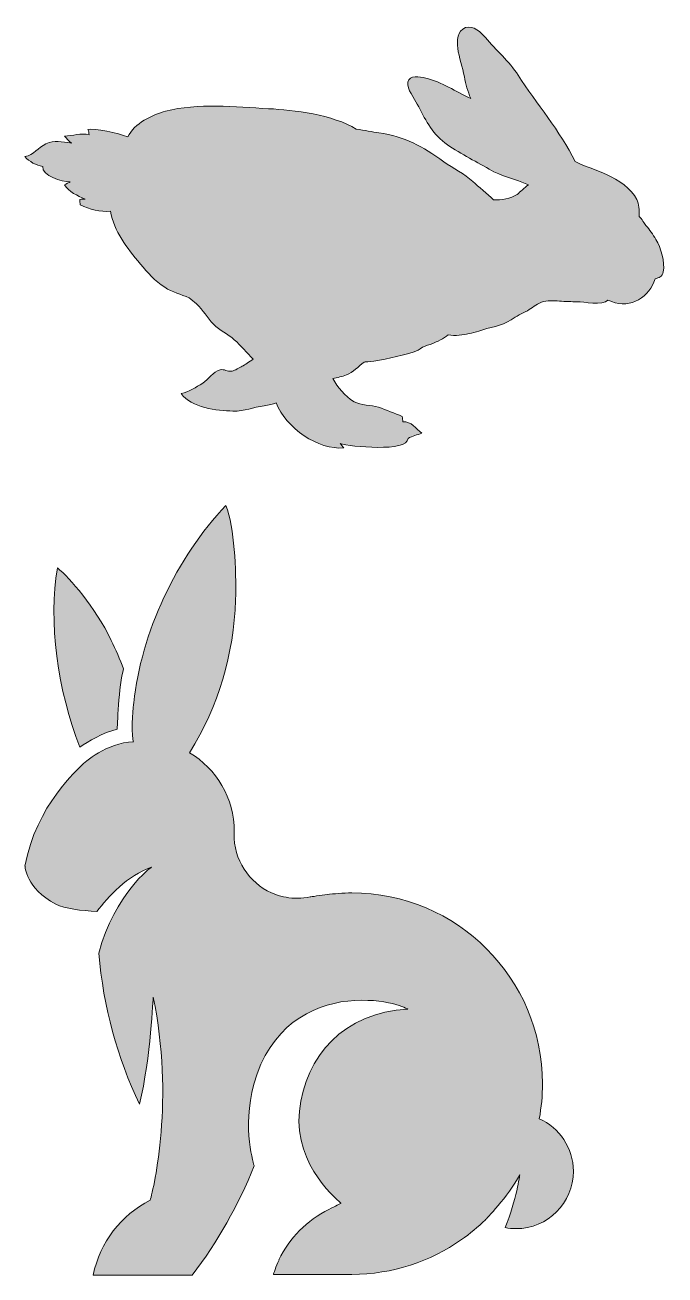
# Model space of a CAD drawing. Header units: inches. Extents: x -2 to 737, y -1000 to -384.
# Drawn here: x 0 to 75.1, y -790.5 to -643.9 of the extents above; entities that cross this region are included whole.
import ezdxf

# ---------------------------------------------------------------- set-up
doc = ezdxf.new("R2010")
doc.units = ezdxf.units.IN
doc.header["$MEASUREMENT"] = 0
doc.layers.add('Layer 1', color=7, linetype='Continuous')

# ---------------------------------------------------------------- blocks, each defined once
blk = doc.blocks.new('block 13')
at = {"layer": 'Layer 1', "true_color": 0x231f20}
h = blk.add_hatch(color=179, dxfattribs=at)
h.dxf.hatch_style = 2
edge = h.paths.add_edge_path()
edge.add_spline(control_points=[(6.42, -728.6), (3.84, -722.08), (2.72, -713.76), (3.81, -707.61), (5.29, -708.79), (8.15, -712.12), (10.12, -716.1), (10.66, -717.19), (11.14, -718.31), (11.56, -719.44), (10.99, -721.26), (10.81, -726.5), (10.81, -726.5), (9.1, -726.93), (7.39, -727.95), (6.42, -728.6)], knot_values=[0, 0, 0, 0, 1, 1, 1, 2, 2, 2, 3, 3, 3, 4, 4, 4, 5, 5, 5, 5], degree=3, periodic=1)
edge = h.paths.add_edge_path()
edge.add_spline(control_points=[(60.31, -772.19), (60.56, -770.85), (60.69, -769.48), (60.69, -768.07), (60.69, -755.72), (50.68, -745.71), (38.33, -745.71), (37.36, -745.71), (36.12, -745.81), (35.45, -745.89), (34.78, -745.97), (33.46, -746.18), (33.46, -746.18), (32.98, -746.29), (32.47, -746.34), (31.95, -746.34), (31.05, -746.34), (30.19, -746.18), (29.4, -745.89), (26.67, -744.89), (24.69, -742.34), (24.53, -739.31), (24.52, -739.31), (24.55, -738.78), (24.55, -738.52), (24.55, -734.61), (22.44, -731.12), (19.29, -729.28), (22.73, -723.78), (24.49, -717.69), (24.69, -711.38), (24.81, -707.66), (24.54, -702.94), (23.57, -700.28), (17.79, -706.26), (13.56, -715.37), (12.77, -723.41), (12.72, -723.74), (12.39, -726.15), (12.7, -727.96), (12.7, -727.96), (12.71, -727.97), (12.71, -727.99), (9.6, -728.07), (6.92, -730.44), (6.64, -730.76), (6.37, -731.07), (1.25, -735.46), (0, -742.56), (0, -742.56), (0.07, -745.16), (3.62, -747.02), (4.66, -747.57), (6.63, -747.79), (8.43, -747.88), (9.73, -746.18), (12.04, -743.66), (14.83, -742.68), (14.83, -742.68), (10.51, -745.78), (8.65, -752.79), (9.19, -759.08), (10.85, -765.04), (13.42, -770.49), (14.78, -764.96), (15.03, -757.92), (15.03, -757.92), (17.53, -769.77), (15.14, -780.28), (14.67, -781.74), (11.28, -783.47), (8.78, -786.67), (8, -790.51), (8, -790.51), (19.62, -790.51), (19.62, -790.51), (22.58, -786.62), (25.04, -782.32), (26.87, -777.71), (26.89, -777.72), (25.42, -773.35), (26.84, -768.15), (28.7, -761.34), (33.61, -758.83), (37.86, -758.39), (42.43, -757.92), (44.89, -759.33), (44.89, -759.33), (37.35, -759.72), (32.9, -764.85), (32.19, -771.3), (31.48, -777.76), (37.07, -782.09), (37.07, -782.09), (36.97, -782.1), (36.41, -782.44), (35.62, -782.82), (35.63, -782.82), (35.63, -782.82), (35.63, -782.82), (35.63, -782.82), (35.63, -782.82), (35.63, -782.83), (33.08, -784.08), (31.01, -786.17), (29.78, -788.73), (29.78, -788.73), (29.79, -788.74), (29.79, -788.74), (29.43, -789.47), (29.14, -790.43), (29.14, -790.43), (29.14, -790.43), (38.33, -790.43), (38.33, -790.43), (38.33, -790.43), (38.33, -790.43), (38.33, -790.43), (38.33, -790.43), (38.33, -790.43), (38.33, -790.43), (43.12, -790.43), (47.55, -788.92), (51.19, -786.36), (52.19, -785.66), (53.12, -784.88), (53.99, -784.03), (53.99, -784.03), (53.99, -784.03), (53.99, -784.03), (53.99, -784.03), (53.99, -784.03), (53.99, -784.03), (53.99, -784.03), (56.64, -781.36), (58.02, -778.76), (58.02, -778.76), (57.66, -781.66), (56.3, -784.95), (56.72, -785.03), (57.14, -785.07), (57.58, -785.07), (61.3, -785.07), (64.31, -782.06), (64.31, -778.34), (64.31, -775.6), (62.67, -773.24), (60.31, -772.19)], knot_values=[0, 0, 0, 0, 1, 1, 1, 2, 2, 2, 3, 3, 3, 4, 4, 4, 5, 5, 5, 6, 6, 6, 7, 7, 7, 8, 8, 8, 9, 9, 9, 10, 10, 10, 11, 11, 11, 12, 12, 12, 13, 13, 13, 14, 14, 14, 15, 15, 15, 16, 16, 16, 17, 17, 17, 18, 18, 18, 19, 19, 19, 20, 20, 20, 21, 21, 21, 22, 22, 22, 23, 23, 23, 24, 24, 24, 25, 25, 25, 26, 26, 26, 27, 27, 27, 28, 28, 28, 29, 29, 29, 30, 30, 30, 31, 31, 31, 32, 32, 32, 33, 33, 33, 34, 34, 34, 35, 35, 35, 36, 36, 36, 37, 37, 37, 38, 38, 38, 39, 39, 39, 40, 40, 40, 41, 41, 41, 42, 42, 42, 43, 43, 43, 44, 44, 44, 45, 45, 45, 46, 46, 46, 47, 47, 47, 48, 48, 48, 49, 49, 49, 49], degree=3, periodic=1)
at = {"layer": 'Layer 1', "lineweight": 0}
for points, knots in [([(60.31, -772.19), (60.56, -770.85), (60.69, -769.48), (60.69, -768.07), (60.69, -755.72), (50.68, -745.71), (38.33, -745.71), (37.36, -745.71), (36.12, -745.81), (35.45, -745.89), (34.78, -745.97), (33.46, -746.18), (33.46, -746.18), (32.98, -746.29), (32.47, -746.34), (31.95, -746.34), (31.05, -746.34), (30.19, -746.18), (29.4, -745.89), (26.67, -744.89), (24.69, -742.34), (24.53, -739.31), (24.52, -739.31), (24.55, -738.78), (24.55, -738.52), (24.55, -734.61), (22.44, -731.12), (19.29, -729.28), (22.73, -723.78), (24.49, -717.69), (24.69, -711.38), (24.81, -707.66), (24.54, -702.94), (23.57, -700.28), (17.79, -706.26), (13.56, -715.37), (12.77, -723.41), (12.72, -723.74), (12.39, -726.15), (12.7, -727.96), (12.7, -727.96), (12.71, -727.97), (12.71, -727.99), (9.6, -728.07), (6.92, -730.44), (6.64, -730.76), (6.37, -731.07), (1.25, -735.46), (0, -742.56), (0, -742.56), (0.07, -745.16), (3.62, -747.02), (4.66, -747.57), (6.63, -747.79), (8.43, -747.88), (9.73, -746.18), (12.04, -743.66), (14.83, -742.68), (14.83, -742.68), (10.51, -745.78), (8.65, -752.79), (9.19, -759.08), (10.85, -765.04), (13.42, -770.49), (14.78, -764.96), (15.03, -757.92), (15.03, -757.92), (17.53, -769.77), (15.14, -780.28), (14.67, -781.74), (11.28, -783.47), (8.78, -786.67), (8, -790.51), (8, -790.51), (19.62, -790.51), (19.62, -790.51), (22.58, -786.62), (25.04, -782.32), (26.87, -777.71), (26.89, -777.72), (25.42, -773.35), (26.84, -768.15), (28.7, -761.34), (33.61, -758.83), (37.86, -758.39), (42.43, -757.92), (44.89, -759.33), (44.89, -759.33), (37.35, -759.72), (32.9, -764.85), (32.19, -771.3), (31.48, -777.76), (37.07, -782.09), (37.07, -782.09), (36.97, -782.1), (36.41, -782.44), (35.62, -782.82), (35.63, -782.82), (35.63, -782.82), (35.63, -782.82), (35.63, -782.82), (35.63, -782.82), (35.63, -782.83), (33.08, -784.08), (31.01, -786.17), (29.78, -788.73), (29.78, -788.73), (29.79, -788.74), (29.79, -788.74), (29.43, -789.47), (29.14, -790.43), (29.14, -790.43), (29.14, -790.43), (38.33, -790.43), (38.33, -790.43), (38.33, -790.43), (38.33, -790.43), (38.33, -790.43), (38.33, -790.43), (38.33, -790.43), (38.33, -790.43), (43.12, -790.43), (47.55, -788.92), (51.19, -786.36), (52.19, -785.66), (53.12, -784.88), (53.99, -784.03), (53.99, -784.03), (53.99, -784.03), (53.99, -784.03), (53.99, -784.03), (53.99, -784.03), (53.99, -784.03), (53.99, -784.03), (56.64, -781.36), (58.02, -778.76), (58.02, -778.76), (57.66, -781.66), (56.3, -784.95), (56.72, -785.03), (57.14, -785.07), (57.58, -785.07), (61.3, -785.07), (64.31, -782.06), (64.31, -778.34), (64.31, -775.6), (62.67, -773.24), (60.31, -772.19)], [0, 0, 0, 0, 1, 1, 1, 2, 2, 2, 3, 3, 3, 4, 4, 4, 5, 5, 5, 6, 6, 6, 7, 7, 7, 8, 8, 8, 9, 9, 9, 10, 10, 10, 11, 11, 11, 12, 12, 12, 13, 13, 13, 14, 14, 14, 15, 15, 15, 16, 16, 16, 17, 17, 17, 18, 18, 18, 19, 19, 19, 20, 20, 20, 21, 21, 21, 22, 22, 22, 23, 23, 23, 24, 24, 24, 25, 25, 25, 26, 26, 26, 27, 27, 27, 28, 28, 28, 29, 29, 29, 30, 30, 30, 31, 31, 31, 32, 32, 32, 33, 33, 33, 34, 34, 34, 35, 35, 35, 36, 36, 36, 37, 37, 37, 38, 38, 38, 39, 39, 39, 40, 40, 40, 41, 41, 41, 42, 42, 42, 43, 43, 43, 44, 44, 44, 45, 45, 45, 46, 46, 46, 47, 47, 47, 48, 48, 48, 49, 49, 49, 49]), ([(6.42, -728.6), (3.84, -722.08), (2.72, -713.76), (3.81, -707.61), (5.29, -708.79), (8.15, -712.12), (10.12, -716.1), (10.66, -717.19), (11.14, -718.31), (11.56, -719.44), (10.99, -721.26), (10.81, -726.5), (10.81, -726.5), (9.1, -726.93), (7.39, -727.95), (6.42, -728.6)], [0, 0, 0, 0, 1, 1, 1, 2, 2, 2, 3, 3, 3, 4, 4, 4, 5, 5, 5, 5])]:
    blk.add_open_spline(points, degree=3, knots=knots, dxfattribs=at)

msp = doc.modelspace()

# ---------------------------------------------------------------- hatches: boundary and pattern name
at = {"layer": 'Layer 1', "true_color": 0x010101}
h = msp.add_hatch(color=178, dxfattribs=at)
h.dxf.hatch_style = 2
edge = h.paths.add_edge_path()
edge.add_spline(control_points=[(0, -659.38), (1.05, -659.14), (1.49, -658.35), (2.45, -657.88), (3.46, -657.38), (4.29, -657.66), (5.44, -657.79), (5.11, -657.58), (4.88, -657.19), (4.62, -656.97), (5.66, -656.94), (6.49, -656.58), (7.54, -656.82), (7.48, -656.66), (7.47, -656.37), (7.38, -656.18), (8.09, -656.09), (10.98, -656.58), (12.05, -657.07), (12.84, -655.46), (14.9, -654.48), (16.49, -654.06), (20.28, -653.06), (24.67, -653.55), (28.56, -653.76), (31.51, -653.91), (36.12, -654.44), (38.85, -656.17), (39.8, -656.26), (40.78, -656.49), (41.5, -656.59), (44.59, -657.05), (46.58, -658.16), (49.1, -659.98), (50.22, -660.78), (51.51, -661.36), (52.54, -662.31), (53.17, -662.9), (54.26, -663.73), (54.94, -664.45), (55.88, -664.47), (56.94, -664.36), (57.72, -663.8), (58.08, -663.54), (58.55, -663.03), (59.05, -662.68), (57.53, -662.01), (55.89, -661.72), (54.43, -660.85), (52.74, -659.84), (50.79, -658.94), (49.24, -657.76), (47.64, -656.54), (46.89, -654.91), (46.01, -653.24), (45.65, -652.56), (44.77, -651.46), (44.91, -650.65), (45.07, -649.76), (46.29, -650), (46.99, -650.17), (48.87, -650.62), (50.52, -651.76), (52.27, -652.57), (51.93, -651.74), (51.7, -650.91), (51.53, -650.02), (51.32, -648.89), (50.9, -647.78), (50.75, -646.65), (50.64, -645.85), (50.66, -644.58), (51.68, -644.25), (52.64, -643.95), (53.47, -644.82), (53.99, -645.42), (55.24, -646.89), (56.78, -648.22), (57.83, -649.83), (60, -653.17), (62.75, -656.38), (64.52, -659.94), (65.7, -660.59), (67.09, -660.92), (68.29, -661.51), (69.5, -662.1), (71.16, -663.12), (71.76, -664.39), (71.99, -664.89), (72.07, -665.7), (72.03, -666.38), (72.33, -666.7), (72.63, -667.23), (72.82, -667.45), (73.27, -667.96), (73.64, -668.5), (74, -669.09), (74.56, -670.01), (75.06, -671.8), (74.86, -672.88), (74.74, -673.5), (74.34, -673.59), (73.89, -673.69), (73.3, -675.83), (71.04, -677.23), (68.8, -676.38), (68.66, -676.33), (68.51, -676.27), (68.36, -676.2), (67.81, -676.86), (65.37, -676.41), (64.81, -676.39), (64.07, -676.38), (63.39, -676.39), (62.67, -676.32), (62.01, -676.26), (61.21, -676.22), (60.57, -676.45), (59.92, -676.69), (59.52, -677.13), (58.92, -677.44), (58.24, -677.8), (57.63, -678.07), (57, -678.51), (55.93, -679.27), (54.43, -679.39), (53.21, -679.83), (52.49, -680.09), (51.68, -680.21), (50.93, -680.33), (50.49, -680.39), (50.05, -680.33), (49.62, -680.28), (49.18, -680.72), (48.25, -681.09), (47.82, -681.29), (47.43, -681.46), (47.01, -681.52), (46.63, -681.73), (46.24, -681.95), (45.96, -682.19), (45.52, -682.31), (43.8, -682.79), (42.02, -683.25), (40.22, -683.42), (40.08, -683.44), (39.93, -683.45), (39.78, -683.46), (39.08, -684), (38.47, -684.66), (37.7, -684.97), (37.19, -685.17), (36.65, -685.28), (36.09, -685.38), (36.72, -686.45), (37.44, -687.43), (38.6, -688.11), (39.39, -688.56), (40.57, -688.48), (41.47, -688.77), (42.38, -689.06), (43.33, -689.5), (44.25, -689.84), (44.25, -690.03), (44.33, -690.28), (44.33, -690.48), (45.3, -690.4), (45.85, -691.25), (46.54, -691.82), (46.03, -692), (45.41, -692.11), (44.92, -692.43), (44.89, -694.05), (38.12, -693.39), (36.96, -693.02), (37.11, -693.16), (37.22, -693.37), (37.38, -693.52), (34.44, -693.83), (30.58, -691.17), (29.47, -688.26), (29.05, -688.39), (28.6, -688.5), (28.03, -688.58), (26.75, -688.75), (25.77, -689.26), (24.38, -689.21), (22.49, -689.16), (19.52, -688.84), (18.32, -687.17), (19.26, -686.92), (20.04, -686.44), (20.84, -685.93), (21.5, -685.51), (22.09, -684.56), (22.87, -684.38), (23.4, -684.25), (23.68, -684.62), (24.28, -684.52), (24.63, -684.46), (25.15, -684.12), (25.47, -683.96), (25.78, -683.8), (26.29, -683.43), (26.77, -683.12), (26.04, -682.38), (25.33, -681.54), (24.55, -680.84), (23.76, -680.15), (22.85, -679.79), (22.1, -679.01), (21.39, -678.29), (20.9, -677.37), (20.11, -676.64), (19.83, -676.38), (19.53, -676.15), (19.25, -675.92), (18.29, -675.55), (17.29, -675.27), (16.39, -674.7), (15.22, -673.94), (14.4, -673.01), (13.53, -671.97), (11.93, -670.06), (10.46, -668.16), (10.02, -665.78), (8.8, -665.88), (7.6, -665.56), (6.46, -665.03), (6.47, -664.82), (6.39, -664.61), (6.43, -664.39), (6.63, -664.38), (6.83, -664.35), (7.04, -664.35), (6.18, -663.98), (5.12, -663.5), (4.63, -662.68), (4.79, -662.62), (5.19, -662.37), (5.28, -662.35), (4.36, -662.28), (1.93, -661.68), (2.08, -660.52), (1.32, -660.43), (0.48, -659.95), (0, -659.38)], knot_values=[0, 0, 0, 0, 1, 1, 1, 2, 2, 2, 3, 3, 3, 4, 4, 4, 5, 5, 5, 6, 6, 6, 7, 7, 7, 8, 8, 8, 9, 9, 9, 10, 10, 10, 11, 11, 11, 12, 12, 12, 13, 13, 13, 14, 14, 14, 15, 15, 15, 16, 16, 16, 17, 17, 17, 18, 18, 18, 19, 19, 19, 20, 20, 20, 21, 21, 21, 22, 22, 22, 23, 23, 23, 24, 24, 24, 25, 25, 25, 26, 26, 26, 27, 27, 27, 28, 28, 28, 29, 29, 29, 30, 30, 30, 31, 31, 31, 32, 32, 32, 33, 33, 33, 34, 34, 34, 35, 35, 35, 36, 36, 36, 37, 37, 37, 38, 38, 38, 39, 39, 39, 40, 40, 40, 41, 41, 41, 42, 42, 42, 43, 43, 43, 44, 44, 44, 45, 45, 45, 46, 46, 46, 47, 47, 47, 48, 48, 48, 49, 49, 49, 50, 50, 50, 51, 51, 51, 52, 52, 52, 53, 53, 53, 54, 54, 54, 55, 55, 55, 56, 56, 56, 57, 57, 57, 58, 58, 58, 59, 59, 59, 60, 60, 60, 61, 61, 61, 62, 62, 62, 63, 63, 63, 64, 64, 64, 65, 65, 65, 66, 66, 66, 67, 67, 67, 68, 68, 68, 69, 69, 69, 70, 70, 70, 71, 71, 71, 72, 72, 72, 73, 73, 73, 74, 74, 74, 75, 75, 75, 76, 76, 76, 77, 77, 77, 78, 78, 78, 79, 79, 79, 80, 80, 80, 81, 81, 81, 82, 82, 82, 82], degree=3, periodic=1)

# ---------------------------------------------------------------- linework, layer by layer
at = {"layer": 'Layer 1', "lineweight": 0}
msp.add_open_spline([(0, -659.38), (1.05, -659.14), (1.49, -658.35), (2.45, -657.88), (3.46, -657.38), (4.29, -657.66), (5.44, -657.79), (5.11, -657.58), (4.88, -657.19), (4.62, -656.97), (5.66, -656.94), (6.49, -656.58), (7.54, -656.82), (7.48, -656.66), (7.47, -656.37), (7.38, -656.18), (8.09, -656.09), (10.98, -656.58), (12.05, -657.07), (12.84, -655.46), (14.9, -654.48), (16.49, -654.06), (20.28, -653.06), (24.67, -653.55), (28.56, -653.76), (31.51, -653.91), (36.12, -654.44), (38.85, -656.17), (39.8, -656.26), (40.78, -656.49), (41.5, -656.59), (44.59, -657.05), (46.58, -658.16), (49.1, -659.98), (50.22, -660.78), (51.51, -661.36), (52.54, -662.31), (53.17, -662.9), (54.26, -663.73), (54.94, -664.45), (55.88, -664.47), (56.94, -664.36), (57.72, -663.8), (58.08, -663.54), (58.55, -663.03), (59.05, -662.68), (57.53, -662.01), (55.89, -661.72), (54.43, -660.85), (52.74, -659.84), (50.79, -658.94), (49.24, -657.76), (47.64, -656.54), (46.89, -654.91), (46.01, -653.24), (45.65, -652.56), (44.77, -651.46), (44.91, -650.65), (45.07, -649.76), (46.29, -650), (46.99, -650.17), (48.87, -650.62), (50.52, -651.76), (52.27, -652.57), (51.93, -651.74), (51.7, -650.91), (51.53, -650.02), (51.32, -648.89), (50.9, -647.78), (50.75, -646.65), (50.64, -645.85), (50.66, -644.58), (51.68, -644.25), (52.64, -643.95), (53.47, -644.82), (53.99, -645.42), (55.24, -646.89), (56.78, -648.22), (57.83, -649.83), (60, -653.17), (62.75, -656.38), (64.52, -659.94), (65.7, -660.59), (67.09, -660.92), (68.29, -661.51), (69.5, -662.1), (71.16, -663.12), (71.76, -664.39), (71.99, -664.89), (72.07, -665.7), (72.03, -666.38), (72.33, -666.7), (72.63, -667.23), (72.82, -667.45), (73.27, -667.96), (73.64, -668.5), (74, -669.09), (74.56, -670.01), (75.06, -671.8), (74.86, -672.88), (74.74, -673.5), (74.34, -673.59), (73.89, -673.69), (73.3, -675.83), (71.04, -677.23), (68.8, -676.38), (68.66, -676.33), (68.51, -676.27), (68.36, -676.2), (67.81, -676.86), (65.37, -676.41), (64.81, -676.39), (64.07, -676.38), (63.39, -676.39), (62.67, -676.32), (62.01, -676.26), (61.21, -676.22), (60.57, -676.45), (59.92, -676.69), (59.52, -677.13), (58.92, -677.44), (58.24, -677.8), (57.63, -678.07), (57, -678.51), (55.93, -679.27), (54.43, -679.39), (53.21, -679.83), (52.49, -680.09), (51.68, -680.21), (50.93, -680.33), (50.49, -680.39), (50.05, -680.33), (49.62, -680.28), (49.18, -680.72), (48.25, -681.09), (47.82, -681.29), (47.43, -681.46), (47.01, -681.52), (46.63, -681.73), (46.24, -681.95), (45.96, -682.19), (45.52, -682.31), (43.8, -682.79), (42.02, -683.25), (40.22, -683.42), (40.08, -683.44), (39.93, -683.45), (39.78, -683.46), (39.08, -684), (38.47, -684.66), (37.7, -684.97), (37.19, -685.17), (36.65, -685.28), (36.09, -685.38), (36.72, -686.45), (37.44, -687.43), (38.6, -688.11), (39.39, -688.56), (40.57, -688.48), (41.47, -688.77), (42.38, -689.06), (43.33, -689.5), (44.25, -689.84), (44.25, -690.03), (44.33, -690.28), (44.33, -690.48), (45.3, -690.4), (45.85, -691.25), (46.54, -691.82), (46.03, -692), (45.41, -692.11), (44.92, -692.43), (44.89, -694.05), (38.12, -693.39), (36.96, -693.02), (37.11, -693.16), (37.22, -693.37), (37.38, -693.52), (34.44, -693.83), (30.58, -691.17), (29.47, -688.26), (29.05, -688.39), (28.6, -688.5), (28.03, -688.58), (26.75, -688.75), (25.77, -689.26), (24.38, -689.21), (22.49, -689.16), (19.52, -688.84), (18.32, -687.17), (19.26, -686.92), (20.04, -686.44), (20.84, -685.93), (21.5, -685.51), (22.09, -684.56), (22.87, -684.38), (23.4, -684.25), (23.68, -684.62), (24.28, -684.52), (24.63, -684.46), (25.15, -684.12), (25.47, -683.96), (25.78, -683.8), (26.29, -683.43), (26.77, -683.12), (26.04, -682.38), (25.33, -681.54), (24.55, -680.84), (23.76, -680.15), (22.85, -679.79), (22.1, -679.01), (21.39, -678.29), (20.9, -677.37), (20.11, -676.64), (19.83, -676.38), (19.53, -676.15), (19.25, -675.92), (18.29, -675.55), (17.29, -675.27), (16.39, -674.7), (15.22, -673.94), (14.4, -673.01), (13.53, -671.97), (11.93, -670.06), (10.46, -668.16), (10.02, -665.78), (8.8, -665.88), (7.6, -665.56), (6.46, -665.03), (6.47, -664.82), (6.39, -664.61), (6.43, -664.39), (6.63, -664.38), (6.83, -664.35), (7.04, -664.35), (6.18, -663.98), (5.12, -663.5), (4.63, -662.68), (4.79, -662.62), (5.19, -662.37), (5.28, -662.35), (4.36, -662.28), (1.93, -661.68), (2.08, -660.52), (1.32, -660.43), (0.48, -659.95), (0, -659.38)], degree=3, knots=[0, 0, 0, 0, 1, 1, 1, 2, 2, 2, 3, 3, 3, 4, 4, 4, 5, 5, 5, 6, 6, 6, 7, 7, 7, 8, 8, 8, 9, 9, 9, 10, 10, 10, 11, 11, 11, 12, 12, 12, 13, 13, 13, 14, 14, 14, 15, 15, 15, 16, 16, 16, 17, 17, 17, 18, 18, 18, 19, 19, 19, 20, 20, 20, 21, 21, 21, 22, 22, 22, 23, 23, 23, 24, 24, 24, 25, 25, 25, 26, 26, 26, 27, 27, 27, 28, 28, 28, 29, 29, 29, 30, 30, 30, 31, 31, 31, 32, 32, 32, 33, 33, 33, 34, 34, 34, 35, 35, 35, 36, 36, 36, 37, 37, 37, 38, 38, 38, 39, 39, 39, 40, 40, 40, 41, 41, 41, 42, 42, 42, 43, 43, 43, 44, 44, 44, 45, 45, 45, 46, 46, 46, 47, 47, 47, 48, 48, 48, 49, 49, 49, 50, 50, 50, 51, 51, 51, 52, 52, 52, 53, 53, 53, 54, 54, 54, 55, 55, 55, 56, 56, 56, 57, 57, 57, 58, 58, 58, 59, 59, 59, 60, 60, 60, 61, 61, 61, 62, 62, 62, 63, 63, 63, 64, 64, 64, 65, 65, 65, 66, 66, 66, 67, 67, 67, 68, 68, 68, 69, 69, 69, 70, 70, 70, 71, 71, 71, 72, 72, 72, 73, 73, 73, 74, 74, 74, 75, 75, 75, 76, 76, 76, 77, 77, 77, 78, 78, 78, 79, 79, 79, 80, 80, 80, 81, 81, 81, 82, 82, 82, 82], dxfattribs=at)

# ---------------------------------------------------------------- block references
at = {"layer": 'Layer 1'}
msp.add_blockref('block 13', (0, 0), dxfattribs=at)

doc.saveas('drawing.dxf')
